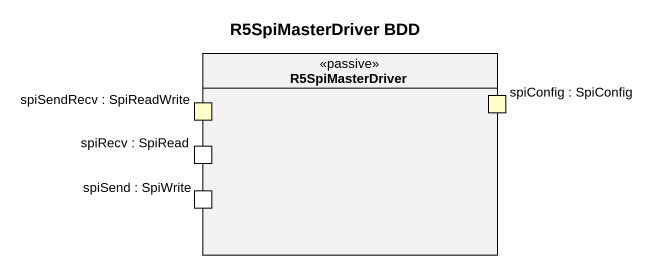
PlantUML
@startuml
title R5SpiMasterDriver BDD
rectangle R5SpiMasterDriver <<passive>> {
  port "spiSendRecv : SpiReadWrite" as spiSendRecv_SpiReadWrite #FFFFCC
  port "spiConfig : SpiConfig" as spiConfig_SpiConfig #FFFFCC
  port "spiRecv : SpiRead" as spiRecv_SpiRead
  port "spiSend : SpiWrite" as spiSend_SpiWrite
}
@enduml
